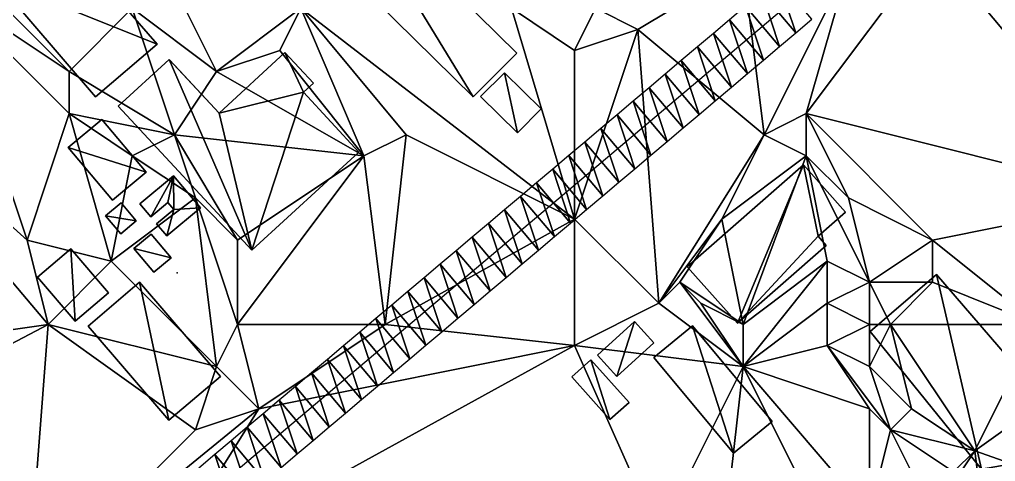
# Model space of a CAD drawing. Header units: metres. Extents: x -1103 to 901, y -902 to 905.
# Drawn here: x -208.7 to -116, y 645 to 686.9 of the extents above; entities that cross this region are included whole.
import ezdxf

# ---------------------------------------------------------------- set-up
doc = ezdxf.new("R2010")
doc.units = ezdxf.units.M
for name, color, linetype in [('OSM_BUILDING_FOOTPRINTS', 7, 'CONTINUOUS'), ('OSM_BUILDING_ROOFS', 1, 'CONTINUOUS'), ('OSM_BUILDING_WALLS', 8, 'CONTINUOUS'), ('OSM_ROAD_AXES', 2, 'CONTINUOUS'), ('OSM_ROAD_SURFACE', 9, 'CONTINUOUS'), ('OSM_TERRAIN', 3, 'CONTINUOUS'), ('OSM_TREES', 3, 'CONTINUOUS')]:
    doc.layers.add(name, color=color, linetype=linetype)

msp = doc.modelspace()

# ---------------------------------------------------------------- linework, layer by layer
at = {"layer": 'OSM_BUILDING_FOOTPRINTS'}
for points in [[(-211.129, 690.788, 6.239), (-199.08, 701.029, 6.239), (-194.349, 695.522, 6.239), (-200.539, 690.269, 6.239), (-195.642, 684.584, 6.239), (-201.501, 679.608, 6.239), (-211.129, 690.788, 6.239)], [(-182.333, 696.042, 6.135), (-178.188, 700.2, 6.135), (-161.486, 683.755, 6.135), (-165.631, 679.608, 6.135), (-182.333, 696.042, 6.135)], [(-199.356, 678.701, 6.634), (-194.493, 683.147, 6.634), (-193.509, 682.096, 6.634), (-189.762, 678.06, 6.634), (-183.505, 683.788, 6.634), (-180.808, 680.891, 6.634), (-181.748, 680.028, 6.634), (-176.486, 674.355, 6.634), (-186.666, 665.032, 6.634), (-199.356, 678.701, 6.634)], [(-164.924, 679.619, 6.129), (-162.658, 681.886, 6.129), (-159.165, 678.447, 6.129), (-161.42, 676.18, 6.129), (-164.924, 679.619, 6.129)], [(-200.904, 677.451, 7.341), (-196.692, 672.442, 7.341), (-199.876, 669.787, 7.341), (-204.098, 674.797, 7.341), (-200.904, 677.451, 7.341)], [(-145.292, 663.462, 5.86), (-134.26, 673.15, 5.86), (-130.27, 668.66, 5.86), (-132.878, 666.37, 5.86), (-132.105, 665.497, 5.86), (-140.528, 658.109, 5.86), (-145.292, 663.462, 5.86)], [(-194.095, 672.11, 7.193), (-191.53, 669.069, 7.193), (-194.736, 666.403, 7.193), (-195.697, 667.543, 7.193), (-194.073, 668.903, 7.193), (-194.614, 669.555, 7.193), (-196.25, 668.195, 7.193), (-197.3, 669.445, 7.193), (-194.095, 672.11, 7.193)], [(-199.058, 669.533, 7.457), (-197.621, 667.83, 7.457), (-199.102, 666.591, 7.457), (-200.539, 668.294, 7.457), (-199.058, 669.533, 7.457)], [(-196.206, 666.569, 7.325), (-194.305, 664.324, 7.325), (-195.963, 662.942, 7.325), (-197.853, 665.198, 7.325), (-196.206, 666.569, 7.325)], [(-200.263, 660.996, 7.678), (-203.424, 658.319, 7.678), (-206.995, 662.477, 7.678), (-203.833, 665.165, 7.678), (-200.263, 660.996, 7.678)], [(-127.926, 657.335, 7.194), (-121.637, 662.743, 7.194), (-107.222, 646.022, 7.194), (-102.569, 649.682, 7.194), (-102.447, 652.359, 7.194), (-101.11, 653.398, 7.194), (-83.622, 633.282, 7.194), (-85.468, 631.634, 7.194), (-83.888, 629.622, 7.194), (-80.572, 629.445, 7.194), (-76.813, 624.955, 7.194), (-90.995, 612.668, 7.194), (-95.682, 618.419, 7.194), (-101.574, 613.354, 7.194), (-123.438, 639.364, 7.194), (-117.348, 644.253, 7.194), (-127.926, 657.335, 7.194)], [(-202.208, 657.844, 7.336), (-197.311, 662.002, 7.336), (-189.629, 653.055, 7.336), (-194.526, 648.897, 7.336), (-202.208, 657.844, 7.336)], [(-153.837, 655.068, 5.217), (-150.321, 658.264, 5.217), (-148.475, 656.262, 5.217), (-151.991, 653.055, 5.217), (-153.837, 655.068, 5.217)], [(-148.464, 654.847, 5.055), (-144.794, 657.866, 5.055), (-137.234, 648.798, 5.055), (-140.903, 645.779, 5.055), (-148.464, 654.847, 5.055)], [(-156.268, 653.033, 5.192), (-154.444, 654.648, 5.192), (-150.819, 650.589, 5.192), (-152.643, 648.986, 5.192), (-156.268, 653.033, 5.192)]]:
    msp.add_polyline3d(points, close=True, dxfattribs=at)
at = {"layer": 'OSM_BUILDING_ROOFS'}
for points in [[(-178.188, 700.2, 11.335), (-182.333, 696.042, 11.335), (-165.631, 679.608, 11.335)], [(-178.188, 700.2, 11.335), (-165.631, 679.608, 11.335), (-161.486, 683.755, 11.335)], [(-211.129, 690.788, 11.439), (-201.501, 679.608, 11.439), (-195.642, 684.584, 11.439)], [(-211.129, 690.788, 11.439), (-195.642, 684.584, 11.439), (-200.539, 690.269, 11.439)], [(-194.493, 683.147, 11.834), (-199.356, 678.701, 11.834), (-186.666, 665.032, 11.834)], [(-189.762, 678.06, 11.834), (-193.509, 682.096, 11.834), (-194.493, 683.147, 11.834)], [(-189.762, 678.06, 11.834), (-194.493, 683.147, 11.834), (-186.666, 665.032, 11.834)], [(-181.748, 680.028, 11.834), (-183.505, 683.788, 11.834), (-189.762, 678.06, 11.834)], [(-181.748, 680.028, 11.834), (-180.808, 680.891, 11.834), (-183.505, 683.788, 11.834)], [(-162.658, 681.886, 16.129), (-164.924, 679.619, 16.129), (-161.42, 676.18, 16.129)], [(-162.658, 681.886, 16.129), (-161.42, 676.18, 16.129), (-159.165, 678.447, 16.129)], [(-189.762, 678.06, 11.834), (-186.666, 665.032, 11.834), (-181.748, 680.028, 11.834)], [(-186.666, 665.032, 11.834), (-176.486, 674.355, 11.834), (-181.748, 680.028, 11.834)], [(-196.692, 672.442, 17.341), (-200.904, 677.451, 17.341), (-204.098, 674.797, 17.341)], [(-196.692, 672.442, 17.341), (-204.098, 674.797, 17.341), (-199.876, 669.787, 17.341)], [(-134.26, 673.15, 15.86), (-145.292, 663.462, 15.86), (-140.528, 658.109, 15.86)], [(-132.878, 666.37, 15.86), (-134.26, 673.15, 15.86), (-140.528, 658.109, 15.86)], [(-132.878, 666.37, 15.86), (-130.27, 668.66, 15.86), (-134.26, 673.15, 15.86)], [(-194.095, 672.11, 17.193), (-197.3, 669.445, 17.193), (-196.25, 668.195, 17.193)], [(-194.095, 672.11, 17.193), (-196.25, 668.195, 17.193), (-194.614, 669.555, 17.193)], [(-194.095, 672.11, 17.193), (-194.614, 669.555, 17.193), (-194.073, 668.903, 17.193)], [(-194.073, 668.903, 17.193), (-191.53, 669.069, 17.193), (-194.095, 672.11, 17.193)], [(-197.621, 667.83, 17.457), (-199.058, 669.533, 17.457), (-200.539, 668.294, 17.457)], [(-197.621, 667.83, 17.457), (-200.539, 668.294, 17.457), (-199.102, 666.591, 17.457)], [(-194.073, 668.903, 17.193), (-195.697, 667.543, 17.193), (-194.736, 666.403, 17.193)], [(-194.073, 668.903, 17.193), (-194.736, 666.403, 17.193), (-191.53, 669.069, 17.193)], [(-194.305, 664.324, 17.325), (-196.206, 666.569, 17.325), (-197.853, 665.198, 17.325)], [(-140.528, 658.109, 15.86), (-132.105, 665.497, 15.86), (-132.878, 666.37, 15.86)], [(-203.424, 658.319, 17.678), (-203.833, 665.165, 17.678), (-206.995, 662.477, 17.678)], [(-203.424, 658.319, 17.678), (-200.263, 660.996, 17.678), (-203.833, 665.165, 17.678)], [(-194.305, 664.324, 17.325), (-197.853, 665.198, 17.325), (-195.963, 662.942, 17.325)], [(-121.637, 662.743, 15.594), (-127.926, 657.335, 15.594), (-117.348, 644.253, 15.594)], [(-107.222, 646.022, 15.594), (-121.637, 662.743, 15.594), (-117.348, 644.253, 15.594)], [(-197.311, 662.002, 12.536), (-202.208, 657.844, 12.536), (-194.526, 648.897, 12.536)], [(-197.311, 662.002, 12.536), (-194.526, 648.897, 12.536), (-189.629, 653.055, 12.536)], [(-150.321, 658.264, 15.217), (-153.837, 655.068, 15.217), (-151.991, 653.055, 15.217)], [(-150.321, 658.264, 15.217), (-151.991, 653.055, 15.217), (-148.475, 656.262, 15.217)], [(-144.794, 657.866, 15.055), (-148.464, 654.847, 15.055), (-140.903, 645.779, 15.055)], [(-144.794, 657.866, 15.055), (-140.903, 645.779, 15.055), (-137.234, 648.798, 15.055)], [(-154.444, 654.648, 15.192), (-156.268, 653.033, 15.192), (-152.643, 648.986, 15.192)], [(-154.444, 654.648, 15.192), (-152.643, 648.986, 15.192), (-150.819, 650.589, 15.192)], [(-107.222, 646.022, 15.594), (-117.348, 644.253, 15.594), (-95.682, 618.419, 15.594)]]:
    msp.add_3dface(points, dxfattribs=at)
at = {"layer": 'OSM_BUILDING_WALLS'}
for points in [[(-161.486, 683.755, 6.135), (-178.188, 700.2, 6.135), (-178.188, 700.2, 11.335)], [(-161.486, 683.755, 6.135), (-178.188, 700.2, 11.335), (-161.486, 683.755, 11.335)], [(-182.333, 696.042, 6.135), (-165.631, 679.608, 6.135), (-165.631, 679.608, 11.335)], [(-182.333, 696.042, 6.135), (-165.631, 679.608, 11.335), (-182.333, 696.042, 11.335)], [(-211.129, 690.788, 6.239), (-201.501, 679.608, 6.239), (-201.501, 679.608, 11.439)], [(-211.129, 690.788, 6.239), (-201.501, 679.608, 11.439), (-211.129, 690.788, 11.439)], [(-195.642, 684.584, 6.239), (-200.539, 690.269, 6.239), (-200.539, 690.269, 11.439)], [(-195.642, 684.584, 6.239), (-200.539, 690.269, 11.439), (-195.642, 684.584, 11.439)], [(-201.501, 679.608, 6.239), (-195.642, 684.584, 6.239), (-195.642, 684.584, 11.439)], [(-201.501, 679.608, 6.239), (-195.642, 684.584, 11.439), (-201.501, 679.608, 11.439)], [(-194.493, 683.147, 6.634), (-199.356, 678.701, 6.634), (-199.356, 678.701, 11.834)], [(-194.493, 683.147, 6.634), (-199.356, 678.701, 11.834), (-194.493, 683.147, 11.834)], [(-193.509, 682.096, 6.634), (-194.493, 683.147, 6.634), (-194.493, 683.147, 11.834)], [(-193.509, 682.096, 6.634), (-194.493, 683.147, 11.834), (-193.509, 682.096, 11.834)], [(-183.505, 683.788, 6.634), (-189.762, 678.06, 6.634), (-189.762, 678.06, 11.834)], [(-183.505, 683.788, 6.634), (-189.762, 678.06, 11.834), (-183.505, 683.788, 11.834)], [(-180.808, 680.891, 6.634), (-183.505, 683.788, 6.634), (-183.505, 683.788, 11.834)], [(-180.808, 680.891, 6.634), (-183.505, 683.788, 11.834), (-180.808, 680.891, 11.834)], [(-165.631, 679.608, 6.135), (-161.486, 683.755, 6.135), (-161.486, 683.755, 11.335)], [(-165.631, 679.608, 6.135), (-161.486, 683.755, 11.335), (-165.631, 679.608, 11.335)], [(-189.762, 678.06, 6.634), (-193.509, 682.096, 6.634), (-193.509, 682.096, 11.834)], [(-189.762, 678.06, 6.634), (-193.509, 682.096, 11.834), (-189.762, 678.06, 11.834)], [(-162.658, 681.886, 6.129), (-164.924, 679.619, 6.129), (-164.924, 679.619, 16.129)], [(-162.658, 681.886, 6.129), (-164.924, 679.619, 16.129), (-162.658, 681.886, 16.129)], [(-159.165, 678.447, 6.129), (-162.658, 681.886, 6.129), (-162.658, 681.886, 16.129)], [(-159.165, 678.447, 6.129), (-162.658, 681.886, 16.129), (-159.165, 678.447, 16.129)], [(-181.748, 680.028, 6.634), (-180.808, 680.891, 6.634), (-180.808, 680.891, 11.834)], [(-181.748, 680.028, 6.634), (-180.808, 680.891, 11.834), (-181.748, 680.028, 11.834)], [(-176.486, 674.355, 6.634), (-181.748, 680.028, 6.634), (-181.748, 680.028, 11.834)], [(-176.486, 674.355, 6.634), (-181.748, 680.028, 11.834), (-176.486, 674.355, 11.834)], [(-164.924, 679.619, 6.129), (-161.42, 676.18, 6.129), (-161.42, 676.18, 16.129)], [(-164.924, 679.619, 6.129), (-161.42, 676.18, 16.129), (-164.924, 679.619, 16.129)], [(-199.356, 678.701, 6.634), (-186.666, 665.032, 6.634), (-186.666, 665.032, 11.834)], [(-199.356, 678.701, 6.634), (-186.666, 665.032, 11.834), (-199.356, 678.701, 11.834)], [(-161.42, 676.18, 6.129), (-159.165, 678.447, 6.129), (-159.165, 678.447, 16.129)], [(-161.42, 676.18, 6.129), (-159.165, 678.447, 16.129), (-161.42, 676.18, 16.129)], [(-200.904, 677.451, 7.341), (-204.098, 674.797, 7.341), (-204.098, 674.797, 17.341)], [(-200.904, 677.451, 7.341), (-204.098, 674.797, 17.341), (-200.904, 677.451, 17.341)], [(-196.692, 672.442, 7.341), (-200.904, 677.451, 7.341), (-200.904, 677.451, 17.341)], [(-196.692, 672.442, 7.341), (-200.904, 677.451, 17.341), (-196.692, 672.442, 17.341)], [(-204.098, 674.797, 7.341), (-199.876, 669.787, 7.341), (-199.876, 669.787, 17.341)], [(-204.098, 674.797, 7.341), (-199.876, 669.787, 17.341), (-204.098, 674.797, 17.341)], [(-186.666, 665.032, 6.634), (-176.486, 674.355, 6.634), (-176.486, 674.355, 11.834)], [(-186.666, 665.032, 6.634), (-176.486, 674.355, 11.834), (-186.666, 665.032, 11.834)], [(-134.26, 673.15, 5.86), (-145.292, 663.462, 5.86), (-145.292, 663.462, 15.86)], [(-134.26, 673.15, 5.86), (-145.292, 663.462, 15.86), (-134.26, 673.15, 15.86)], [(-130.27, 668.66, 5.86), (-134.26, 673.15, 5.86), (-134.26, 673.15, 15.86)], [(-130.27, 668.66, 5.86), (-134.26, 673.15, 15.86), (-130.27, 668.66, 15.86)], [(-199.876, 669.787, 7.341), (-196.692, 672.442, 7.341), (-196.692, 672.442, 17.341)], [(-199.876, 669.787, 7.341), (-196.692, 672.442, 17.341), (-199.876, 669.787, 17.341)], [(-194.095, 672.11, 7.193), (-197.3, 669.445, 7.193), (-197.3, 669.445, 17.193)], [(-194.095, 672.11, 7.193), (-197.3, 669.445, 17.193), (-194.095, 672.11, 17.193)], [(-191.53, 669.069, 7.193), (-194.095, 672.11, 7.193), (-194.095, 672.11, 17.193)], [(-191.53, 669.069, 7.193), (-194.095, 672.11, 17.193), (-191.53, 669.069, 17.193)], [(-199.058, 669.533, 7.457), (-200.539, 668.294, 7.457), (-200.539, 668.294, 17.457)], [(-199.058, 669.533, 7.457), (-200.539, 668.294, 17.457), (-199.058, 669.533, 17.457)], [(-197.621, 667.83, 7.457), (-199.058, 669.533, 7.457), (-199.058, 669.533, 17.457)], [(-197.621, 667.83, 7.457), (-199.058, 669.533, 17.457), (-197.621, 667.83, 17.457)], [(-197.3, 669.445, 7.193), (-196.25, 668.195, 7.193), (-196.25, 668.195, 17.193)], [(-197.3, 669.445, 7.193), (-196.25, 668.195, 17.193), (-197.3, 669.445, 17.193)], [(-196.25, 668.195, 7.193), (-194.614, 669.555, 7.193), (-194.614, 669.555, 17.193)], [(-196.25, 668.195, 7.193), (-194.614, 669.555, 17.193), (-196.25, 668.195, 17.193)], [(-194.614, 669.555, 7.193), (-194.073, 668.903, 7.193), (-194.073, 668.903, 17.193)], [(-194.614, 669.555, 7.193), (-194.073, 668.903, 17.193), (-194.614, 669.555, 17.193)], [(-200.539, 668.294, 7.457), (-199.102, 666.591, 7.457), (-199.102, 666.591, 17.457)], [(-200.539, 668.294, 7.457), (-199.102, 666.591, 17.457), (-200.539, 668.294, 17.457)], [(-194.073, 668.903, 7.193), (-195.697, 667.543, 7.193), (-195.697, 667.543, 17.193)], [(-194.073, 668.903, 7.193), (-195.697, 667.543, 17.193), (-194.073, 668.903, 17.193)], [(-194.736, 666.403, 7.193), (-191.53, 669.069, 7.193), (-191.53, 669.069, 17.193)], [(-194.736, 666.403, 7.193), (-191.53, 669.069, 17.193), (-194.736, 666.403, 17.193)], [(-132.878, 666.37, 5.86), (-130.27, 668.66, 5.86), (-130.27, 668.66, 15.86)], [(-132.878, 666.37, 5.86), (-130.27, 668.66, 15.86), (-132.878, 666.37, 15.86)], [(-199.102, 666.591, 7.457), (-197.621, 667.83, 7.457), (-197.621, 667.83, 17.457)], [(-199.102, 666.591, 7.457), (-197.621, 667.83, 17.457), (-199.102, 666.591, 17.457)], [(-195.697, 667.543, 7.193), (-194.736, 666.403, 7.193), (-194.736, 666.403, 17.193)], [(-195.697, 667.543, 7.193), (-194.736, 666.403, 17.193), (-195.697, 667.543, 17.193)], [(-196.206, 666.569, 7.325), (-197.853, 665.198, 7.325), (-197.853, 665.198, 17.325)], [(-196.206, 666.569, 7.325), (-197.853, 665.198, 17.325), (-196.206, 666.569, 17.325)], [(-194.305, 664.324, 7.325), (-196.206, 666.569, 7.325), (-196.206, 666.569, 17.325)], [(-194.305, 664.324, 7.325), (-196.206, 666.569, 17.325), (-194.305, 664.324, 17.325)], [(-140.528, 658.109, 5.86), (-132.105, 665.497, 5.86), (-132.105, 665.497, 15.86)], [(-140.528, 658.109, 5.86), (-132.105, 665.497, 15.86), (-140.528, 658.109, 15.86)], [(-132.105, 665.497, 5.86), (-132.878, 666.37, 5.86), (-132.878, 666.37, 15.86)], [(-132.105, 665.497, 5.86), (-132.878, 666.37, 15.86), (-132.105, 665.497, 15.86)], [(-203.833, 665.165, 7.678), (-206.995, 662.477, 7.678), (-206.995, 662.477, 17.678)], [(-203.833, 665.165, 7.678), (-206.995, 662.477, 17.678), (-203.833, 665.165, 17.678)], [(-200.263, 660.996, 7.678), (-203.833, 665.165, 7.678), (-203.833, 665.165, 17.678)], [(-200.263, 660.996, 7.678), (-203.833, 665.165, 17.678), (-200.263, 660.996, 17.678)], [(-197.853, 665.198, 7.325), (-195.963, 662.942, 7.325), (-195.963, 662.942, 17.325)], [(-197.853, 665.198, 7.325), (-195.963, 662.942, 17.325), (-197.853, 665.198, 17.325)], [(-195.963, 662.942, 7.325), (-194.305, 664.324, 7.325), (-194.305, 664.324, 17.325)], [(-195.963, 662.942, 7.325), (-194.305, 664.324, 17.325), (-195.963, 662.942, 17.325)], [(-145.292, 663.462, 5.86), (-140.528, 658.109, 5.86), (-140.528, 658.109, 15.86)], [(-145.292, 663.462, 5.86), (-140.528, 658.109, 15.86), (-145.292, 663.462, 15.86)], [(-121.637, 662.743, 7.194), (-127.926, 657.335, 7.194), (-127.926, 657.335, 15.594)], [(-121.637, 662.743, 7.194), (-127.926, 657.335, 15.594), (-121.637, 662.743, 15.594)], [(-107.222, 646.022, 7.194), (-121.637, 662.743, 7.194), (-121.637, 662.743, 15.594)], [(-107.222, 646.022, 7.194), (-121.637, 662.743, 15.594), (-107.222, 646.022, 15.594)], [(-206.995, 662.477, 7.678), (-203.424, 658.319, 7.678), (-203.424, 658.319, 17.678)], [(-206.995, 662.477, 7.678), (-203.424, 658.319, 17.678), (-206.995, 662.477, 17.678)], [(-197.311, 662.002, 7.336), (-202.208, 657.844, 7.336), (-202.208, 657.844, 12.536)], [(-197.311, 662.002, 7.336), (-202.208, 657.844, 12.536), (-197.311, 662.002, 12.536)], [(-189.629, 653.055, 7.336), (-197.311, 662.002, 7.336), (-197.311, 662.002, 12.536)], [(-189.629, 653.055, 7.336), (-197.311, 662.002, 12.536), (-189.629, 653.055, 12.536)], [(-203.424, 658.319, 7.678), (-200.263, 660.996, 7.678), (-200.263, 660.996, 17.678)], [(-203.424, 658.319, 7.678), (-200.263, 660.996, 17.678), (-203.424, 658.319, 17.678)], [(-150.321, 658.264, 5.217), (-153.837, 655.068, 5.217), (-153.837, 655.068, 15.217)], [(-150.321, 658.264, 5.217), (-153.837, 655.068, 15.217), (-150.321, 658.264, 15.217)], [(-148.475, 656.262, 5.217), (-150.321, 658.264, 5.217), (-150.321, 658.264, 15.217)], [(-148.475, 656.262, 5.217), (-150.321, 658.264, 15.217), (-148.475, 656.262, 15.217)], [(-202.208, 657.844, 7.336), (-194.526, 648.897, 7.336), (-194.526, 648.897, 12.536)], [(-202.208, 657.844, 7.336), (-194.526, 648.897, 12.536), (-202.208, 657.844, 12.536)], [(-144.794, 657.866, 5.055), (-148.464, 654.847, 5.055), (-148.464, 654.847, 15.055)], [(-144.794, 657.866, 5.055), (-148.464, 654.847, 15.055), (-144.794, 657.866, 15.055)], [(-137.234, 648.798, 5.055), (-144.794, 657.866, 5.055), (-144.794, 657.866, 15.055)], [(-137.234, 648.798, 5.055), (-144.794, 657.866, 15.055), (-137.234, 648.798, 15.055)], [(-127.926, 657.335, 7.194), (-117.348, 644.253, 7.194), (-117.348, 644.253, 15.594)], [(-127.926, 657.335, 7.194), (-117.348, 644.253, 15.594), (-127.926, 657.335, 15.594)], [(-151.991, 653.055, 5.217), (-148.475, 656.262, 5.217), (-148.475, 656.262, 15.217)], [(-151.991, 653.055, 5.217), (-148.475, 656.262, 15.217), (-151.991, 653.055, 15.217)], [(-154.444, 654.648, 5.192), (-156.268, 653.033, 5.192), (-156.268, 653.033, 15.192)], [(-154.444, 654.648, 5.192), (-156.268, 653.033, 15.192), (-154.444, 654.648, 15.192)], [(-150.819, 650.589, 5.192), (-154.444, 654.648, 5.192), (-154.444, 654.648, 15.192)], [(-150.819, 650.589, 5.192), (-154.444, 654.648, 15.192), (-150.819, 650.589, 15.192)], [(-153.837, 655.068, 5.217), (-151.991, 653.055, 5.217), (-151.991, 653.055, 15.217)], [(-153.837, 655.068, 5.217), (-151.991, 653.055, 15.217), (-153.837, 655.068, 15.217)], [(-148.464, 654.847, 5.055), (-140.903, 645.779, 5.055), (-140.903, 645.779, 15.055)], [(-148.464, 654.847, 5.055), (-140.903, 645.779, 15.055), (-148.464, 654.847, 15.055)], [(-194.526, 648.897, 7.336), (-189.629, 653.055, 7.336), (-189.629, 653.055, 12.536)], [(-194.526, 648.897, 7.336), (-189.629, 653.055, 12.536), (-194.526, 648.897, 12.536)], [(-156.268, 653.033, 5.192), (-152.643, 648.986, 5.192), (-152.643, 648.986, 15.192)], [(-156.268, 653.033, 5.192), (-152.643, 648.986, 15.192), (-156.268, 653.033, 15.192)], [(-152.643, 648.986, 5.192), (-150.819, 650.589, 5.192), (-150.819, 650.589, 15.192)], [(-152.643, 648.986, 5.192), (-150.819, 650.589, 15.192), (-152.643, 648.986, 15.192)], [(-140.903, 645.779, 5.055), (-137.234, 648.798, 5.055), (-137.234, 648.798, 15.055)], [(-140.903, 645.779, 5.055), (-137.234, 648.798, 15.055), (-140.903, 645.779, 15.055)]]:
    msp.add_3dface(points, dxfattribs=at)
at = {"layer": 'OSM_ROAD_AXES'}
msp.add_polyline3d([(122.704, 900, 14.924), (119.46, 899.394, 14.933), (106.482, 892.704, 14.527), (74.459, 865.687, 12.272), (60.41, 853.832, 10.881), (51.611, 846.411, 10.251), (47.432, 842.883, 10.112), (37.119, 834.18, 9.665), (-27.977, 779.25, 22.168), (-47.145, 763.081, 20.766), (-119.813, 701.759, 11.666), (-283.232, 563.809, 11.554), (-361.261, 499.721, 16.837), (-381.478, 480.954, 12.537), (-457.418, 416.977, 14.011)], dxfattribs=at)
at = {"layer": 'OSM_ROAD_SURFACE'}
for points in [[(-136.698, 690.777, 9.642), (-138.226, 689.488, 9.428), (-135, 685.667, 9.629)], [(-136.698, 690.777, 9.642), (-135, 685.667, 9.629), (-133.473, 686.956, 9.843)], [(-138.226, 689.488, 9.428), (-139.753, 688.199, 9.232), (-136.528, 684.378, 9.415)], [(-138.226, 689.488, 9.428), (-136.528, 684.378, 9.415), (-135, 685.667, 9.629)], [(-139.753, 688.199, 9.232), (-141.28, 686.909, 9.155), (-138.055, 683.089, 9.201)], [(-139.753, 688.199, 9.232), (-138.055, 683.089, 9.201), (-136.528, 684.378, 9.415)], [(-141.28, 686.909, 9.155), (-142.807, 685.62, 9.078), (-139.582, 681.799, 9.056)], [(-141.28, 686.909, 9.155), (-139.582, 681.799, 9.056), (-138.055, 683.089, 9.201)], [(-142.807, 685.62, 9.078), (-144.335, 684.331, 9), (-141.11, 680.51, 8.979)], [(-142.807, 685.62, 9.078), (-141.11, 680.51, 8.979), (-139.582, 681.799, 9.056)], [(-144.335, 684.331, 9), (-145.862, 683.041, 8.923), (-142.637, 679.221, 8.88)], [(-144.335, 684.331, 9), (-142.637, 679.221, 8.88), (-141.11, 680.51, 8.979)], [(-145.862, 683.041, 8.923), (-147.389, 681.752, 8.775), (-144.164, 677.932, 8.715)], [(-145.862, 683.041, 8.923), (-144.164, 677.932, 8.715), (-142.637, 679.221, 8.88)], [(-147.389, 681.752, 8.775), (-148.917, 680.463, 8.61), (-145.691, 676.642, 8.55)], [(-147.389, 681.752, 8.775), (-145.691, 676.642, 8.55), (-144.164, 677.932, 8.715)], [(-148.917, 680.463, 8.61), (-150.444, 679.174, 8.517), (-147.219, 675.353, 8.385)], [(-148.917, 680.463, 8.61), (-147.219, 675.353, 8.385), (-145.691, 676.642, 8.55)], [(-150.444, 679.174, 8.517), (-151.971, 677.884, 8.472), (-148.746, 674.064, 8.22)], [(-150.444, 679.174, 8.517), (-148.746, 674.064, 8.22), (-147.219, 675.353, 8.385)], [(-151.971, 677.884, 8.472), (-153.498, 676.595, 8.401), (-150.273, 672.775, 8.151)], [(-151.971, 677.884, 8.472), (-150.273, 672.775, 8.151), (-148.746, 674.064, 8.22)], [(-153.498, 676.595, 8.401), (-155.026, 675.306, 8.278), (-151.801, 671.485, 8.106)], [(-153.498, 676.595, 8.401), (-151.801, 671.485, 8.106), (-150.273, 672.775, 8.151)], [(-155.026, 675.306, 8.278), (-156.553, 674.017, 8.156), (-153.328, 670.196, 8.061)], [(-155.026, 675.306, 8.278), (-153.328, 670.196, 8.061), (-151.801, 671.485, 8.106)], [(-156.553, 674.017, 8.156), (-158.08, 672.727, 8.063), (-154.855, 668.907, 8.017)], [(-156.553, 674.017, 8.156), (-154.855, 668.907, 8.017), (-153.328, 670.196, 8.061)], [(-158.08, 672.727, 8.063), (-159.608, 671.438, 8.024), (-156.382, 667.617, 7.981)], [(-158.08, 672.727, 8.063), (-156.382, 667.617, 7.981), (-154.855, 668.907, 8.017)], [(-159.608, 671.438, 8.024), (-161.135, 670.149, 8.033), (-157.91, 666.328, 7.97)], [(-159.608, 671.438, 8.024), (-157.91, 666.328, 7.97), (-156.382, 667.617, 7.981)], [(-161.135, 670.149, 8.033), (-162.662, 668.86, 8.047), (-159.437, 665.039, 7.959)], [(-161.135, 670.149, 8.033), (-159.437, 665.039, 7.959), (-157.91, 666.328, 7.97)], [(-162.662, 668.86, 8.047), (-164.189, 667.57, 8.061), (-160.964, 663.75, 7.948)], [(-162.662, 668.86, 8.047), (-160.964, 663.75, 7.948), (-159.437, 665.039, 7.959)], [(-164.189, 667.57, 8.061), (-165.717, 666.281, 8.075), (-162.492, 662.46, 7.937)], [(-164.189, 667.57, 8.061), (-162.492, 662.46, 7.937), (-160.964, 663.75, 7.948)], [(-165.717, 666.281, 8.075), (-167.244, 664.992, 8.089), (-164.019, 661.171, 7.926)], [(-165.717, 666.281, 8.075), (-164.019, 661.171, 7.926), (-162.492, 662.46, 7.937)], [(-167.244, 664.992, 8.089), (-168.771, 663.703, 8.102), (-165.546, 659.882, 7.915)], [(-167.244, 664.992, 8.089), (-165.546, 659.882, 7.915), (-164.019, 661.171, 7.926)], [(-168.771, 663.703, 8.102), (-170.299, 662.413, 8.116), (-167.073, 658.593, 7.904)], [(-168.771, 663.703, 8.102), (-167.073, 658.593, 7.904), (-165.546, 659.882, 7.915)], [(-170.299, 662.413, 8.116), (-171.826, 661.124, 8.13), (-168.601, 657.303, 7.9)], [(-170.299, 662.413, 8.116), (-168.601, 657.303, 7.9), (-167.073, 658.593, 7.904)], [(-171.826, 661.124, 8.13), (-173.353, 659.835, 8.144), (-170.128, 656.014, 7.984)], [(-171.826, 661.124, 8.13), (-170.128, 656.014, 7.984), (-168.601, 657.303, 7.9)], [(-173.353, 659.835, 8.144), (-174.88, 658.546, 8.217), (-171.655, 654.725, 8.069)], [(-173.353, 659.835, 8.144), (-171.655, 654.725, 8.069), (-170.128, 656.014, 7.984)], [(-174.88, 658.546, 8.217), (-176.408, 657.256, 8.287), (-173.183, 653.436, 8.154)], [(-174.88, 658.546, 8.217), (-173.183, 653.436, 8.154), (-171.655, 654.725, 8.069)], [(-176.408, 657.256, 8.287), (-177.935, 655.967, 8.367), (-174.71, 652.146, 8.239)], [(-176.408, 657.256, 8.287), (-174.71, 652.146, 8.239), (-173.183, 653.436, 8.154)], [(-177.935, 655.967, 8.367), (-179.462, 654.678, 8.446), (-176.237, 650.857, 8.326)], [(-177.935, 655.967, 8.367), (-176.237, 650.857, 8.326), (-174.71, 652.146, 8.239)], [(-179.462, 654.678, 8.446), (-180.99, 653.389, 8.526), (-177.764, 649.568, 8.414)], [(-179.462, 654.678, 8.446), (-177.764, 649.568, 8.414), (-176.237, 650.857, 8.326)], [(-180.99, 653.389, 8.526), (-182.517, 652.099, 8.61), (-179.292, 648.279, 8.502)], [(-180.99, 653.389, 8.526), (-179.292, 648.279, 8.502), (-177.764, 649.568, 8.414)], [(-182.517, 652.099, 8.61), (-184.044, 650.81, 8.695), (-180.819, 646.989, 8.589)], [(-182.517, 652.099, 8.61), (-180.819, 646.989, 8.589), (-179.292, 648.279, 8.502)], [(-184.044, 650.81, 8.695), (-185.571, 649.521, 8.781), (-182.346, 645.7, 8.677)], [(-184.044, 650.81, 8.695), (-182.346, 645.7, 8.677), (-180.819, 646.989, 8.589)], [(-185.571, 649.521, 8.781), (-187.099, 648.232, 8.869), (-183.874, 644.411, 8.764)], [(-185.571, 649.521, 8.781), (-183.874, 644.411, 8.764), (-182.346, 645.7, 8.677)], [(-187.099, 648.232, 8.869), (-188.626, 646.942, 8.938), (-185.401, 643.122, 8.852)], [(-187.099, 648.232, 8.869), (-185.401, 643.122, 8.852), (-183.874, 644.411, 8.764)], [(-188.626, 646.942, 8.938), (-190.153, 645.653, 9.007), (-186.928, 641.832, 8.94)], [(-188.626, 646.942, 8.938), (-186.928, 641.832, 8.94), (-185.401, 643.122, 8.852)], [(-190.153, 645.653, 9.007), (-191.681, 644.364, 9.077), (-188.455, 640.543, 9.027)], [(-190.153, 645.653, 9.007), (-188.455, 640.543, 9.027), (-186.928, 641.832, 8.94)]]:
    msp.add_3dface(points, dxfattribs=at)
at = {"layer": 'OSM_TERRAIN'}
for points in [[(-102, 670, 10.462), (-122, 694, 10.788), (-134, 678, 9.2)], [(-134, 678, 9.2), (-122, 694, 10.788), (-130, 692, 10.361)], [(-102, 670, 10.462), (-112, 688, 11.295), (-122, 694, 10.788)], [(-150, 686, 8.845), (-140, 692, 9.283), (-154, 688, 9.22)], [(-150, 686, 8.845), (-138, 676, 8.885), (-140, 692, 9.283)], [(-138, 676, 8.885), (-130, 692, 10.361), (-140, 692, 9.283)], [(-134, 678, 9.2), (-130, 692, 10.361), (-138, 676, 8.885)], [(-228, 684, 10.466), (-208, 666, 10.057), (-216, 690, 9.496)], [(-208, 666, 10.057), (-204, 678, 9.364), (-216, 690, 9.496)], [(-204, 678, 9.364), (-204, 682, 8.87), (-216, 690, 9.496)], [(-216, 690, 9.496), (-204, 682, 8.87), (-212, 690, 8.968)], [(-204, 682, 8.87), (-198, 688, 8.812), (-212, 690, 8.968)], [(-198, 688, 8.812), (-190, 682, 8.612), (-194, 690, 8.326)], [(-190, 682, 8.612), (-182, 688, 8.108), (-194, 690, 8.326)], [(-194, 676, 8.732), (-198, 688, 8.812), (-204, 682, 8.87)], [(-194, 676, 8.732), (-190, 682, 8.612), (-198, 688, 8.812)], [(-190, 682, 8.612), (-184, 684, 8.663), (-182, 688, 8.108)], [(-184, 684, 8.663), (-176, 674, 8.65), (-182, 688, 8.108)], [(-172, 676, 8.082), (-156, 668, 7.937), (-182, 688, 8.108)], [(-176, 674, 8.65), (-172, 676, 8.082), (-182, 688, 8.108)], [(-156, 668, 7.937), (-162, 688, 8.287), (-182, 688, 8.108)], [(-156, 668, 7.937), (-156, 684, 8.461), (-162, 688, 8.287)], [(-162, 688, 8.287), (-156, 684, 8.461), (-154, 688, 9.22)], [(-156, 684, 8.461), (-150, 686, 8.845), (-154, 688, 9.22)], [(-156, 668, 7.937), (-148, 660, 7.335), (-150, 686, 8.845)], [(-156, 668, 7.937), (-150, 686, 8.845), (-156, 684, 8.461)], [(-150, 686, 8.845), (-148, 660, 7.335), (-138, 676, 8.885)], [(-248, 652, 13.977), (-206, 658, 9.811), (-228, 684, 10.466)], [(-228, 684, 10.466), (-206, 658, 9.811), (-208, 666, 10.057)], [(-190, 682, 8.612), (-176, 674, 8.65), (-184, 684, 8.663)], [(-204, 678, 9.364), (-194, 676, 8.732), (-204, 682, 8.87)], [(-194, 676, 8.732), (-176, 674, 8.65), (-190, 682, 8.612)], [(-208, 666, 10.057), (-200, 664, 9.526), (-204, 678, 9.364)], [(-200, 664, 9.526), (-198, 674, 9.447), (-204, 678, 9.364)], [(-198, 674, 9.447), (-194, 676, 8.732), (-204, 678, 9.364)], [(-134, 674, 8.291), (-134, 678, 9.2), (-138, 676, 8.885)], [(-134, 674, 8.291), (-130, 670, 8.311), (-134, 678, 9.2)], [(-130, 670, 8.311), (-122, 666, 9.133), (-134, 678, 9.2)], [(-122, 666, 9.133), (-102, 670, 10.462), (-134, 678, 9.2)], [(-192, 670, 9.25), (-194, 676, 8.732), (-198, 674, 9.447)], [(-188, 666, 8.734), (-194, 676, 8.732), (-192, 670, 9.25)], [(-188, 666, 8.734), (-176, 674, 8.65), (-194, 676, 8.732)], [(-174, 658, 8.1), (-172, 676, 8.082), (-176, 674, 8.65)], [(-174, 658, 8.1), (-156, 668, 7.937), (-172, 676, 8.082)], [(-148, 660, 7.335), (-142, 668, 8.11), (-138, 676, 8.885)], [(-142, 668, 8.11), (-134, 674, 8.291), (-138, 676, 8.885)], [(-200, 664, 9.526), (-192, 670, 9.25), (-198, 674, 9.447)], [(-188, 658, 8.933), (-174, 658, 8.1), (-176, 674, 8.65)], [(-188, 666, 8.734), (-188, 658, 8.933), (-176, 674, 8.65)], [(-140, 658, 7.966), (-134, 674, 8.291), (-142, 668, 8.11)], [(-140, 658, 7.966), (-132, 664, 8.121), (-134, 674, 8.291)], [(-132, 664, 8.121), (-128, 662, 8.376), (-134, 674, 8.291)], [(-128, 662, 8.376), (-130, 670, 8.311), (-134, 674, 8.291)], [(-190, 654, 9.381), (-192, 670, 9.25), (-200, 664, 9.526)], [(-190, 654, 9.381), (-188, 658, 8.933), (-192, 670, 9.25)], [(-188, 658, 8.933), (-188, 666, 8.734), (-192, 670, 9.25)], [(-130, 670, 8.311), (-128, 662, 8.376), (-122, 666, 9.133)], [(-112, 658, 9.273), (-102, 670, 10.462), (-122, 666, 9.133)], [(-174, 658, 8.1), (-156, 656, 7.263), (-156, 668, 7.937)], [(-156, 656, 7.263), (-148, 660, 7.335), (-156, 668, 7.937)], [(-146, 662, 7.9), (-142, 668, 8.11), (-148, 660, 7.335)], [(-146, 662, 7.9), (-140, 658, 7.966), (-142, 668, 8.11)], [(-200, 664, 9.526), (-208, 666, 10.057), (-206, 658, 9.811)], [(-122, 662, 9.556), (-122, 666, 9.133), (-128, 662, 8.376)], [(-122, 662, 9.556), (-112, 658, 9.273), (-122, 666, 9.133)], [(-206, 658, 9.811), (-190, 654, 9.381), (-200, 664, 9.526)], [(-140, 658, 7.966), (-140, 654, 7.083), (-132, 664, 8.121)], [(-140, 654, 7.083), (-132, 660, 7.779), (-132, 664, 8.121)], [(-132, 660, 7.779), (-128, 662, 8.376), (-132, 664, 8.121)], [(-140, 654, 7.083), (-146, 662, 7.9), (-148, 660, 7.335)], [(-140, 654, 7.083), (-144, 660, 7.535), (-146, 662, 7.9)], [(-144, 660, 7.535), (-140, 658, 7.966), (-146, 662, 7.9)], [(-128, 658, 9.322), (-128, 662, 8.376), (-132, 660, 7.779)], [(-128, 658, 9.322), (-126, 658, 9.556), (-128, 662, 8.376)], [(-126, 658, 9.556), (-122, 662, 9.556), (-128, 662, 8.376)], [(-126, 658, 9.556), (-112, 658, 9.273), (-122, 662, 9.556)], [(-156, 656, 7.263), (-140, 654, 7.083), (-148, 660, 7.335)], [(-140, 654, 7.083), (-140, 658, 7.966), (-144, 660, 7.535)], [(-140, 654, 7.083), (-132, 656, 7.392), (-132, 660, 7.779)], [(-132, 656, 7.392), (-128, 658, 9.322), (-132, 660, 7.779)], [(-244, 638, 13.732), (-206, 658, 9.811), (-248, 652, 13.977)], [(-244, 638, 13.732), (-208, 632, 9.726), (-206, 658, 9.811)], [(-208, 632, 9.726), (-192, 648, 9.255), (-206, 658, 9.811)], [(-192, 648, 9.255), (-190, 654, 9.381), (-206, 658, 9.811)], [(-186, 650, 8.745), (-188, 658, 8.933), (-190, 654, 9.381)], [(-186, 650, 8.745), (-174, 658, 8.1), (-188, 658, 8.933)], [(-186, 650, 8.745), (-156, 656, 7.263), (-174, 658, 8.1)], [(-132, 656, 7.392), (-128, 654, 8.484), (-128, 658, 9.322)], [(-124, 650, 8.864), (-126, 658, 9.556), (-128, 654, 8.484)], [(-128, 654, 8.484), (-126, 658, 9.556), (-128, 658, 9.322)], [(-124, 650, 8.864), (-118, 646, 9.556), (-126, 658, 9.556)], [(-118, 646, 9.556), (-112, 658, 9.273), (-126, 658, 9.556)], [(-118, 646, 9.556), (-104, 656, 9.382), (-112, 658, 9.273)], [(-196, 634, 9.412), (-148, 638, 7), (-156, 656, 7.263)], [(-196, 634, 9.412), (-156, 656, 7.263), (-186, 650, 8.745)], [(-148, 638, 7), (-140, 654, 7.083), (-156, 656, 7.263)], [(-128, 650, 7.4), (-132, 656, 7.392), (-140, 654, 7.083)], [(-128, 650, 7.4), (-126, 648, 7.556), (-132, 656, 7.392)], [(-126, 648, 7.556), (-128, 654, 8.484), (-132, 656, 7.392)], [(-118, 646, 9.556), (-84, 634, 9.603), (-104, 656, 9.382)], [(-192, 648, 9.255), (-186, 650, 8.745), (-190, 654, 9.381)], [(-148, 638, 7), (-142, 636, 7.083), (-140, 654, 7.083)], [(-134, 642, 7.011), (-140, 654, 7.083), (-142, 636, 7.083)], [(-134, 642, 7.011), (-128, 640, 7.365), (-140, 654, 7.083)], [(-128, 640, 7.365), (-128, 650, 7.4), (-140, 654, 7.083)], [(-126, 648, 7.556), (-124, 650, 8.864), (-128, 654, 8.484)], [(-208, 632, 9.726), (-196, 634, 9.412), (-186, 650, 8.745)], [(-208, 632, 9.726), (-186, 650, 8.745), (-192, 648, 9.255)], [(-128, 640, 7.365), (-126, 648, 7.556), (-128, 650, 7.4)], [(-126, 648, 7.556), (-118, 646, 9.556), (-124, 650, 8.864)], [(-128, 640, 7.365), (-124, 644, 7.66), (-126, 648, 7.556)], [(-124, 644, 7.66), (-120, 644, 8.971), (-126, 648, 7.556)], [(-120, 644, 8.971), (-118, 646, 9.556), (-126, 648, 7.556)], [(-122, 640, 9.556), (-116, 630, 9.455), (-118, 646, 9.556)], [(-122, 640, 9.556), (-118, 646, 9.556), (-120, 644, 8.971)], [(-116, 630, 9.455), (-84, 634, 9.603), (-118, 646, 9.556)]]:
    msp.add_3dface(points, dxfattribs=at)
at = {"layer": 'OSM_TREES'}
msp.add_point((-193.73, 662.887, 9.376), dxfattribs=at)

doc.saveas('drawing.dxf')
